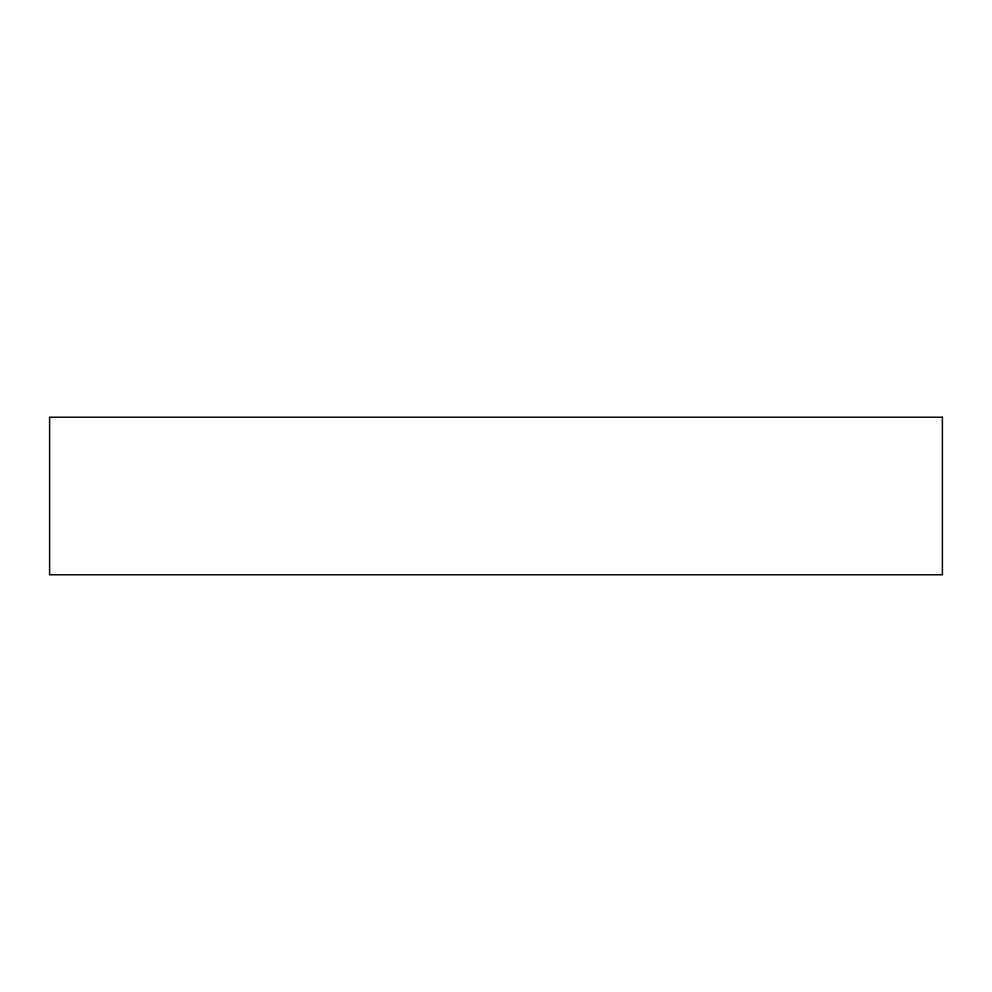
<?xml version="1.0" encoding="UTF-8"?>
<svg xmlns="http://www.w3.org/2000/svg" width="992" height="992" viewBox="0 0 992 992"><rect width="100%" height="100%" fill="white"/><g stroke="black" fill="none" stroke-linecap="round" stroke-linejoin="round"><path stroke-width="1.49" d="M942.4 417.223L49.6 417.223L49.6 574.777L942.4 574.777L942.4 417.223"/></g></svg>
